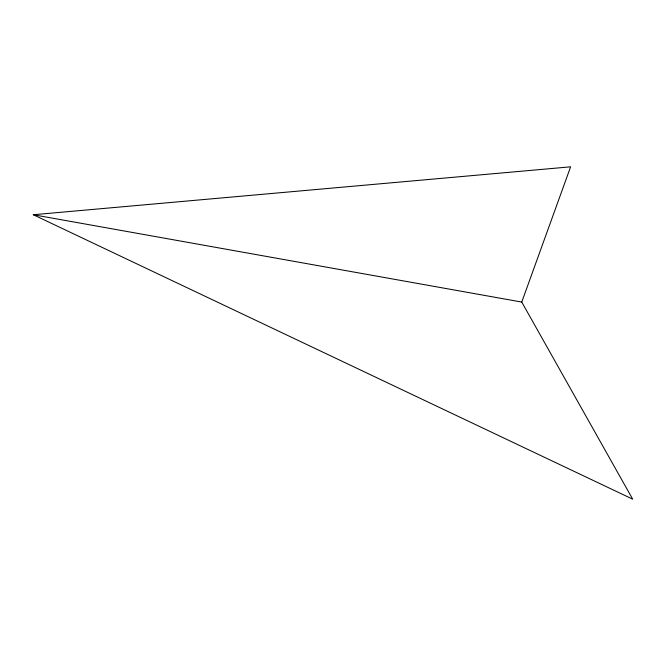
<?xml version="1.0" encoding="UTF-8"?>
<svg xmlns="http://www.w3.org/2000/svg" width="666" height="666" viewBox="0 0 666 666"><rect width="100%" height="100%" fill="white"/><g stroke="black" fill="none" stroke-linecap="round" stroke-linejoin="round"><path stroke-width="1" d="M521.753 302.064L570.612 166.825L33.3 214.735L632.7 499.175L521.753 302.064L33.3 214.735"/></g></svg>
